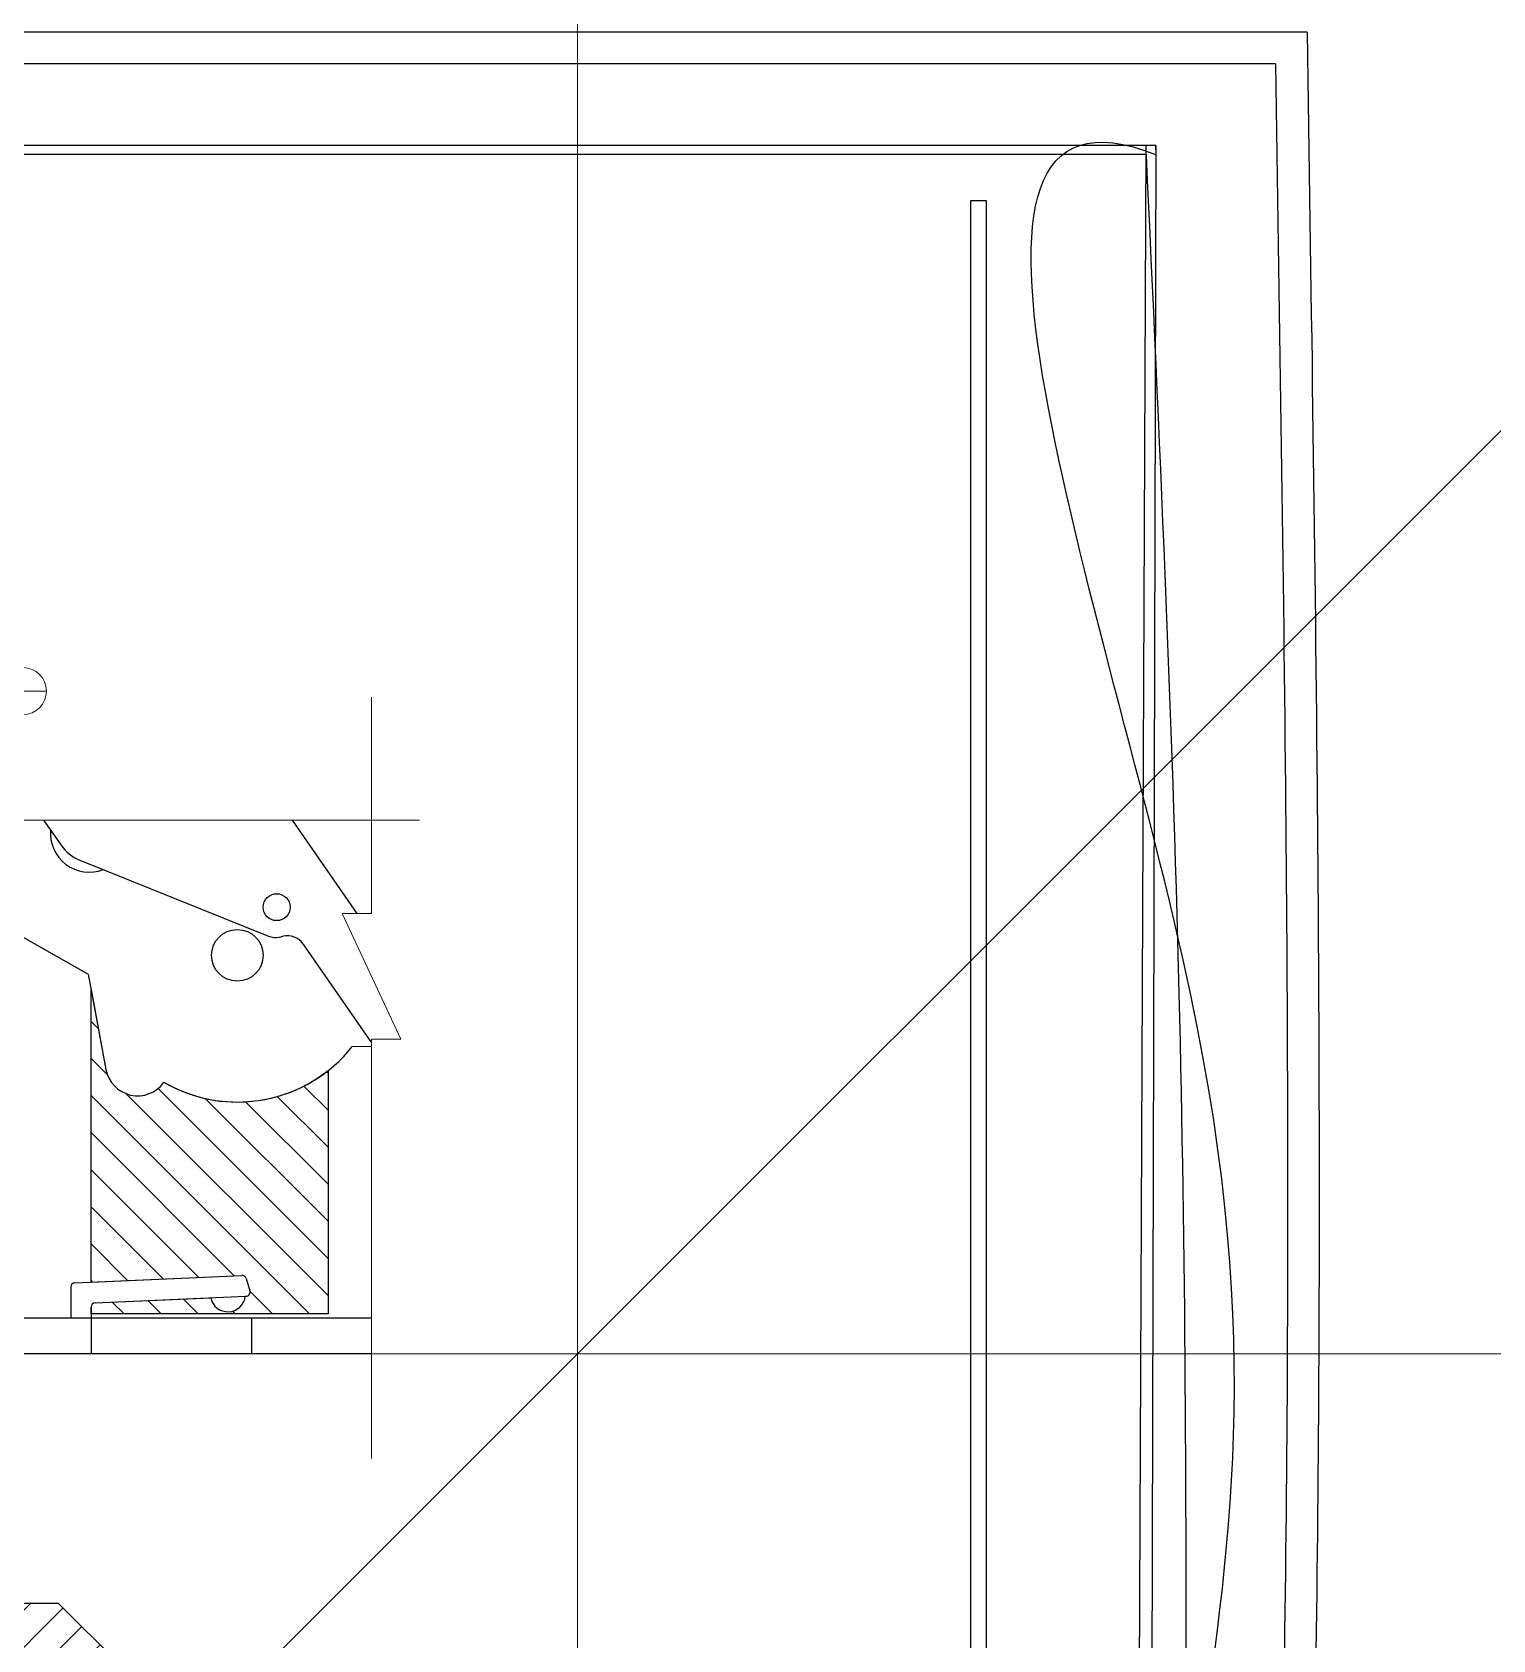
# Model space of a CAD drawing. Header units: inches. Extents: x -1.8 to 19, y -6.6 to 16.3.
# Drawn here: x 12 to 18.96, y 8.64 to 16.3 of the extents above; entities that cross this region are included whole.
import ezdxf

# ---------------------------------------------------------------- set-up
doc = ezdxf.new("R2010")
doc.units = ezdxf.units.IN
doc.header["$MEASUREMENT"] = 0
doc.linetypes.add('DASHED2', pattern=[9.524999999999999, 6.35, -3.175])
doc.linetypes.add('PHANTOMX2', pattern=[127.00000000000001, 63.5, -12.7, 12.7, -12.7, 12.7, -12.7])
for name, color, linetype, lineweight, true_color in [('carriage', 30, 'Continuous', 25, 0xff7f00), ('carriage ribbon cable', 4, 'Continuous', 25, 0x00ffff), ('dimensions', 150, 'Continuous', 18, 0x0080ff), ('hidden ... bottom view', 16, 'Continuous', 25, 0x800000), ('hidden ... case construction', 56, 'Continuous', 25, 0x808000), ('hidden ... construction', 2, 'Continuous', 0, 0xffff00), ('top view', 7, 'Continuous', 25, 0xffffff)]:
    doc.layers.add(name, color=color, linetype=linetype, lineweight=lineweight, true_color=true_color)

msp = doc.modelspace()

# ---------------------------------------------------------------- hatches: boundary and pattern name
at = {"layer": 'carriage ribbon cable'}
h = msp.add_hatch(dxfattribs=at)
h.set_pattern_fill('ANSI31', color=256, angle=90, style=0, pattern_type=0)
h.set_pattern_definition([(135, (0, 0), (-0.0883883476483184, -0.0883883476483184), [])])
edge = h.paths.add_edge_path(flags=0)
edge.add_arc((12.9324421826508, 10.28397314616678), 0.0837150879367906, 191.5722638371641, 353.4546856694273, ccw=False)
edge.add_line((12.85042881533234, 10.26717958998139), (12.2991229131774, 10.24297915050014))
edge.add_arc((12.3, 10.22299839178818), 0.02, 92.51347475329551, 180)
edge.add_line((12.28, 10.22299839178818), (12.28, 10.19))
edge.add_line((12.28, 10.19), (13.41, 10.19))
edge.add_line((13.41, 10.19), (13.41, 11.3503568272857))
edge.add_arc((12.97757687786561, 11.9004062610535), 0.6996743071920939, 239.9574563758806, 308.1727721294255, ccw=False)
edge.add_arc((12.50224589003927, 11.38440718512765), 0.1538763061384675, 190.5610710832922, 324.3533748444994, ccw=False)
edge.add_line((12.35097623225336, 11.3562042025876), (12.27999999999999, 11.73689267582448))
edge.add_line((12.27999999999999, 11.73689267582448), (12.28, 10.34223601924233))
edge.add_line((12.28, 10.34223601924233), (12.99949586883925, 10.37381942178308))
edge.add_arc((13.00037295566184, 10.35383866307112), 0.02, 16.893905315541815, 92.51347475329561, ccw=False)
edge.add_line((13.01950984568801, 10.35965067134076), (13.037509845688, 10.30038303019336))
edge.add_arc((13.01837295566183, 10.29457102192372), 0.02, -87.48652524670428, 16.893905315543975, ccw=False)
edge.add_line((13.01925004248442, 10.27459026321176), (13.0156116168421, 10.27443054879691))
h = msp.add_hatch(dxfattribs=at)
h.set_pattern_fill('ANSI31', color=256, style=0, pattern_type=0)
h.set_pattern_definition([(45, (0, 0), (-0.0883883476483184, 0.0883883476483184), [])])
edge = h.paths.add_edge_path(flags=0)
edge.add_line((12.96577164466275, 7.969228355337242), (13.25499999999999, 7.679999999999998))
edge.add_line((13.25499999999999, 7.679999999999998), (13.255, 4.094999999999998))
edge.add_line((13.255, 4.094999999999998), (12.125, 4.094999999999998))
edge.add_line((12.125, 4.094999999999998), (12.125, 7.339999999999997))
edge.add_line((12.125, 7.339999999999997), (12.225, 7.339999999999997))
edge.add_line((12.225, 7.339999999999997), (12.225, 7.779999999999998))
edge.add_line((12.225, 7.779999999999998), (11.785, 7.779999999999998))
edge.add_line((11.785, 7.779999999999998), (11.785, 7.679999999999998))
edge.add_line((11.785, 7.679999999999998), (8.724999999999998, 7.679999999999999))
edge.add_line((8.724999999999998, 7.679999999999999), (8.724999999999996, 8.334999999999997))
edge.add_arc((8.614999999999995, 8.334999999999997), 0.1099999999999994, 0, 180)
edge.add_line((8.504999999999995, 8.334999999999997), (8.504999999999995, 7.68))
edge.add_line((8.504999999999995, 7.68), (1.214999999999996, 7.679999999999999))
edge.add_line((1.214999999999996, 7.679999999999999), (1.214999999999996, 8.809999999999999))
edge.add_line((1.214999999999996, 8.809999999999999), (12.125, 8.809999999999999))
edge.add_line((12.125, 8.809999999999999), (12.41422835533724, 8.520771644662751))
edge.add_line((12.41422835533724, 8.520771644662751), (12.28156854249492, 8.388111831820428))
edge.add_line((12.28156854249492, 8.388111831820428), (12.83311183182043, 7.83656854249492))
edge.add_line((12.83311183182043, 7.83656854249492), (12.96577164466275, 7.969228355337242))

# ---------------------------------------------------------------- linework, layer by layer
at = {"layer": 'carriage'}
for p, q in [((12.05334224979015, 12.545524208263), (12.13684240402123, 12.42590692382879)), ((13.23870759156696, 12.545524208263), (13.54812138451693, 12.1)), ((12.22599303246932, 12.35491829168796), (13.12542970265258, 11.99195271746767)), ((11.89417029158473, 12.0211898466509), (12.2661859719494, 11.81098566556026)), ((13.17914972581384, 11.98767255934765), (13.196120337951, 11.99154861269522)), ((13.29008169417576, 11.95514612570074), (13.61743849983348, 11.48378581474089)), ((12.2661859719494, 11.81098566556026), (12.35097623225336, 11.3562042025876)), ((13.52583538778274, 11.465714712426), (13.61743849983349, 11.46761650713985))]:
    msp.add_line(p, q, dxfattribs=at)
for centre, radius in [((13.165, 12.13), 0.0642545187057735), ((12.97757687786561, 11.9004062610535), 0.1229228714285168)]:
    msp.add_circle(centre, radius, dxfattribs=at)
for centre, radius, start, end in [((12.27134095016254, 12.48243535190729), 0.1854999999999993, 175.1781573557323, 291.2244545618957), ((12.30083804373135, 12.54038587454057), 0.2, 214.9173885964446, 248.0235753129976), ((13.15910995772049, 12.07541312975134), 0.09, 248.0235753129979, 282.8655561667432), ((13.21616010604435, 11.90380804229153), 0.09, 34.77973849213286, 102.865556166743), ((12.97757687786561, 11.9004062610535), 0.6996743071920939, 239.9574563758806, 321.5905527556799), ((12.50224589003927, 11.38440718512765), 0.1538763061384675, 190.5610710832922, 324.3533748444994)]:
    msp.add_arc(centre, radius, start, end, dxfattribs=at)
at = {"layer": 'carriage ribbon cable'}
for p, q in [((12.28, 10.34223601924233), (12.28, 11.73689267582447)), ((12.27999999999999, 11.73689267582448), (12.35097623225336, 11.3562042025876)), ((13.41, 11.3503568272857), (13.41, 10.19)), ((12.28, 10.34223601924233), (12.99949586883925, 10.37381942178308)), ((13.01950984568801, 10.35965067134076), (13.037509845688, 10.30038303019336)), ((13.0156116168421, 10.27443054879691), (13.01925004248442, 10.27459026321176)), ((12.28, 10.19), (12.28, 10.22299839178818)), ((12.2991229131774, 10.24297915050014), (12.85042881533234, 10.26717958998139)), ((13.41, 10.19), (12.28, 10.19)), ((12.125, 8.809999999999999), (1.214999999999996, 8.809999999999999)), ((12.125, 8.809999999999999), (12.41422835533724, 8.520771644662751))]:
    msp.add_line(p, q, dxfattribs=at)
for centre, radius, start, end in [((12.50224589003927, 11.38440718512765), 0.1538763061384675, 190.5610710832922, 324.3533748444994), ((12.97757687786561, 11.9004062610535), 0.6996743071920939, 239.9574563758806, 308.1727721294255), ((13.00037295566184, 10.35383866307112), 0.02, 16.89390531554184, 92.51347475329551), ((12.9324421826508, 10.28397314616678), 0.0837150879367906, 191.5722638371641, 353.4546856694273), ((13.01837295566183, 10.29457102192372), 0.02, 272.5134747532957, 16.89390531554405), ((12.3, 10.22299839178818), 0.02, 92.51347475329551, 180)]:
    msp.add_arc(centre, radius, start, end, dxfattribs=at)
at = {"layer": 'dimensions', "linetype": 'PHANTOMX2'}
for p, q in [((13.61743849983349, 12.1), (13.61743849983349, 13.13115618071792)), ((13.84634155417369, 12.54552420826299), (11.84634155417369, 12.545524208263)), ((13.61743849983349, 9.500000000000002), (13.61743849983349, 11.5))]:
    msp.add_line(p, q, dxfattribs=at)
at = {"layer": 'dimensions'}
for p, q in [((13.47754620238699, 12.1), (13.61743849983349, 12.1)), ((13.75733079727999, 11.5), (13.47754620238699, 12.1)), ((13.75733079727999, 11.5), (13.61743849983349, 11.5))]:
    msp.add_line(p, q, dxfattribs=at)
at = {"layer": 'hidden ... bottom view'}
for p, q in [((17.24999999999999, 15.71875), (-3.6e-15, 15.71875)), ((17.31249999999999, 15.71875), (17.24999999999999, 15.71875))]:
    msp.add_line(p, q, dxfattribs=at)
msp.add_open_spline([(17.24999999999999, 0), (17.33655811821208, 1.762913983416347), (17.46742598112217, 4.428276750877442), (17.50953063850019, 8.336161273536309), (17.49305152678836, 11.81416909845486), (17.3741424713057, 14.38567893455027), (17.31249999999998, 15.71875)], degree=3, knots=[0, 0, 0, 0, 5.294367289865713, 8.004593295201797, 11.72347459540486, 15.72652518995147, 15.72652518995147, 15.72652518995147, 15.72652518995147], dxfattribs=at)
at = {"layer": 'hidden ... case construction'}
for p, q in [((17.24140868085901, -0.1750000000000022), (17.31050050729394, 15.762)), ((17.35749999999998, 15.762), (17.315, -0.1750000000000022))]:
    msp.add_line(p, q, dxfattribs=at)
at = {"layer": 'hidden ... construction'}
msp.add_line((12.06714140346055, 13.16075), (11.84285859653945, 13.16075), dxfattribs=at)
for p, direction in [((14.6, 7.467141403460552), (0, 1)), ((14.6, 10), (-0.7071067811865477, -0.7071067811865474)), ((10, 10), (1, 0))]:
    msp.add_xline(p, direction, dxfattribs=at)
msp.add_circle((11.955, 13.16075), 0.1121414034605532, dxfattribs=at)
at = {"layer": 'top view'}
for p, q in [((18.07849999999998, 16.303), (-0.8284999999999911, 16.303)), ((17.92749999999998, 16.152), (-0.6774999999999913, 16.152)), ((17.35749999999998, 15.762), (-0.107499999999991, 15.762)), ((17.35957121536879, 15.71858885145537), (17.35749999999998, 15.762)), ((16.47499999999999, 15.50000000000006), (16.5475, 15.50000000000006)), ((16.47499999999999, 6.765000000000027), (16.47499999999999, 15.50000000000006)), ((16.5475, 15.50000000000006), (16.5475, 6.765000000000027)), ((12.2026229131774, 10.33883943034393), (12.99949586883925, 10.37381942178308)), ((13.01950984568801, 10.35965067134076), (13.037509845688, 10.30038303019336)), ((12.1835, 10.31885867163197), (12.1835, 10.17)), ((12.2991229131774, 10.24297915050014), (13.01925004248442, 10.27459026321176)), ((12.28, 10.22299839178818), (12.28, 10.17)), ((13.61743849983349, 10.17), (4.424999999999997, 10.17)), ((13.61743849983349, 10), (4.397010101267762, 10))]:
    msp.add_line(p, q, dxfattribs=at)
at = {"layer": 'top view', "linetype": 'DASHED2'}
for p, q in [((12.28, 10.17), (12.28, 10)), ((13.045, 10.17), (13.045, 10))]:
    msp.add_line(p, q, dxfattribs=at)
at = {"layer": 'top view'}
for centre, radius, start, end in [((13.00037295566184, 10.35383866307112), 0.02, 16.89390531554184, 92.51347475329551), ((12.2035, 10.31885867163196), 0.02, 92.51347475329551, 180), ((12.9324421826508, 10.28397314616678), 0.0837150879367906, 191.5722638371641, 353.4546856694273), ((13.01837295566183, 10.29457102192372), 0.02, 272.5134747532957, 16.89390531554405), ((12.3, 10.22299839178818), 0.02, 92.51347475329551, 180)]:
    msp.add_arc(centre, radius, start, end, dxfattribs=at)
for points, knots in [([(18.07849999999998, 16.303), (18.09678798114425, 15.10473762715383), (18.14559582630207, 11.9067571629919), (18.13913571524267, 6.232855322318515), (17.81565516516129, 1.770643791437172), (17.63539510498481, -0.6960028324318606)], [0, 0, 0, 0, 3.595418725282149, 9.595627054971764, 17.01265329426622, 17.01265329426622, 17.01265329426622, 17.01265329426622]), ([(17.3232986260518, -0.0002435514861432), (18.9641937453038, -0.6498155360810196), (17.23114116294514, 4.904347442812806), (17.5647727914403, 8.32748291535307), (18.07971919093377, 11.07404258464473), (16.11889677344186, 16.20972771220474), (17.35957121536879, 15.71858885145537)], [0, 0, 0, 0, 5.294367289865709, 8.004593295201797, 11.72347459540486, 15.72652518995147, 15.72652518995147, 15.72652518995147, 15.72652518995147]), ([(17.92749999999998, 16.152), (17.94572966692043, 15.00406628159694), (17.99571545038634, 11.85642971030344), (17.98852284541654, 6.283319048678913), (17.66964676208902, 1.871390291630814), (17.495, -0.5450000000000021)], [0, 0, 0, 0, 3.444432481140211, 9.444640810856773, 16.71027131959148, 16.71027131959148, 16.71027131959148, 16.71027131959148])]:
    msp.add_open_spline(points, degree=3, knots=knots, dxfattribs=at)

doc.saveas('drawing.dxf')
